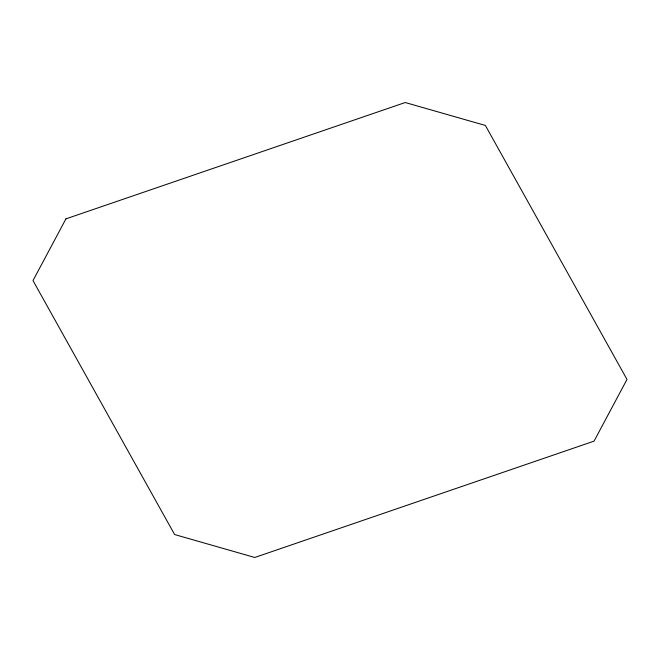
<?xml version="1.0" encoding="UTF-8"?>
<svg xmlns="http://www.w3.org/2000/svg" width="660" height="660" viewBox="0 0 660 660"><rect width="100%" height="100%" fill="white"/><g stroke="black" fill="none" stroke-linecap="round" stroke-linejoin="round"><path stroke-width="0.99" d="M65.942 218.864L33 280.582L174.611 534.542L254.768 557.477L594.058 441.136L627 379.417L485.389 125.458L405.232 102.523L65.942 218.864"/></g></svg>
